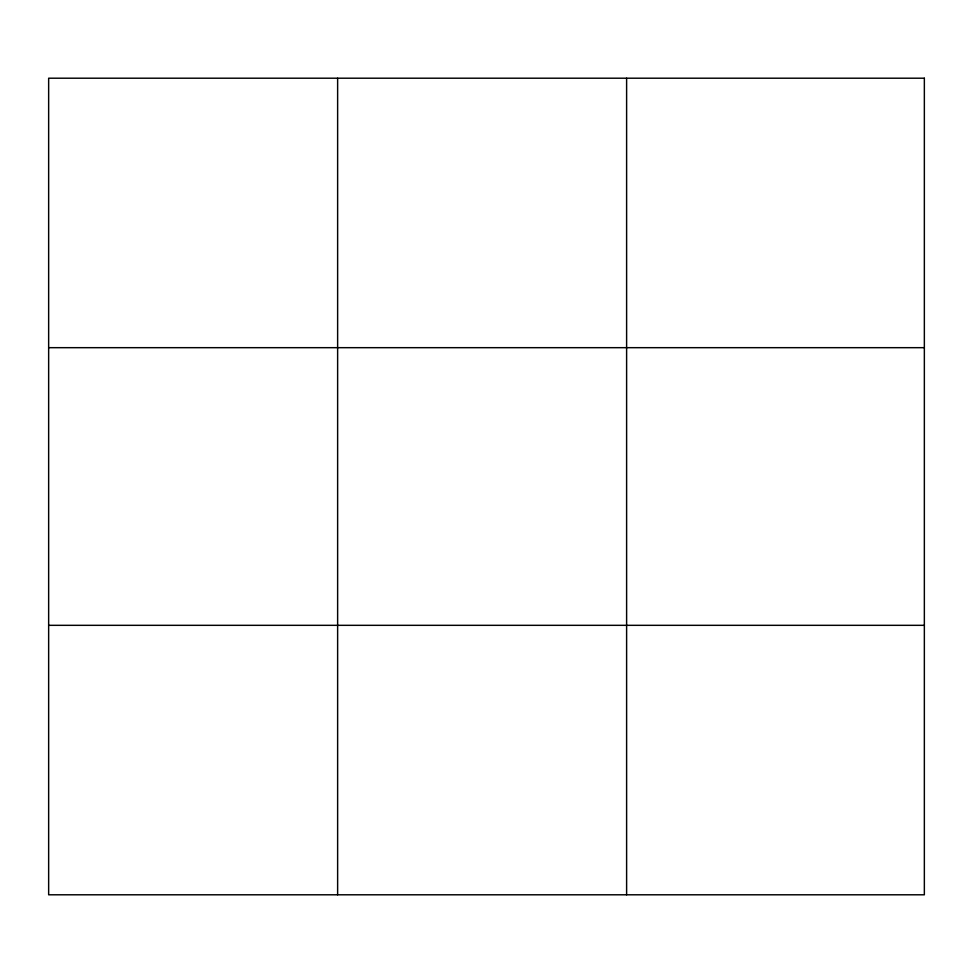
<?xml version="1.0" encoding="UTF-8"?>
<svg xmlns="http://www.w3.org/2000/svg" width="973" height="973" viewBox="0 0 973 973"><rect width="100%" height="100%" fill="white"/><g stroke="black" fill="none" stroke-linecap="round" stroke-linejoin="round"><path stroke-width="1.46" d="M337.631 894.795L337.631 78.205M626.612 894.795L626.612 78.205M48.65 347.677L924.35 347.677M48.65 625.323L924.35 625.323M924.35 78.205L924.35 894.795L48.65 894.795L48.65 78.205L924.35 78.205"/></g></svg>
